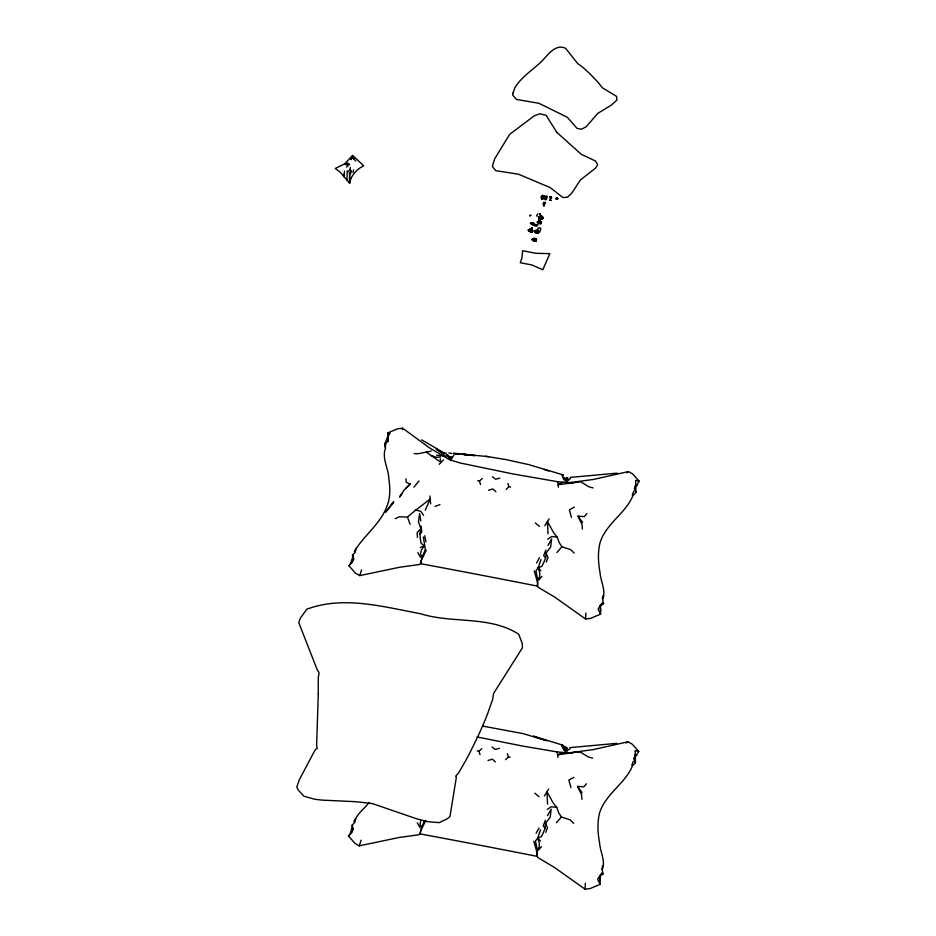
<?xml version="1.0" encoding="UTF-8"?>
<svg xmlns="http://www.w3.org/2000/svg" width="936" height="936" viewBox="0 0 936 936"><rect width="100%" height="100%" fill="white"/><g stroke="black" fill="none" stroke-linecap="round" stroke-linejoin="round"><path stroke-width="1.4" d="M534.749 232.28C536.527 231.601 534.234 228.361 538.411 232.069C538.036 234.339 540.049 229.659 537.907 232.467C538.914 229.987 534.784 229.484 534.76 231.789C536.141 233.684 538.446 231.941 535.731 231.941C533.836 230.806 535.907 230.478 536.024 232.584C536.246 232.666 539.592 232.526 538.399 231.005C534.245 230.841 534.327 231.192 535.427 231.941C539.838 234.304 539.967 230.443 534.819 232.069C535.895 233.017 537.299 231.531 538.434 231.286C538.364 234.515 539.522 229.729 537.568 232.69C535.17 234.199 536.445 229.87 537.346 230.888C534.514 234.796 538.2 230.818 538.235 227.799L540.879 228.314L539.85 231.859L534.889 231.005L537.03 232.011L534.819 232.069M541.031 218.907C543.289 214.344 539.545 218.72 539.557 219.937C540.552 216.719 545.442 217.608 540.938 218.708C541.523 212.343 544.354 222.253 541.628 216.824C538.095 220.685 539.803 219.972 541.722 216.415M543.079 198.607C538.036 197.824 545.782 197.636 541.921 198.409C543.137 200.234 540.961 197.122 542.529 195.484C545.922 196.864 539.522 195.495 541.757 198.678C543.804 200.047 540.423 197.192 542.412 195.565C543.395 198.97 540.622 194.091 542.108 197.788C542.587 199.777 543.418 198.116 542.096 197.636C538.855 194.653 547.864 196.49 542.307 195.952C543.009 200.351 542.541 196.069 541.839 199.04M542.541 199.181C541.031 195.647 542.155 194.84 542.295 199.052M344.226 173.921L344.214 176.939L349.619 183.152C351.129 175.219 356.675 169.252 363.695 165.766L352.579 155.353L344.881 163.741L335.263 168.445L340.131 172.095L344.214 176.939L344.436 171.159M542.529 195.484C542.623 203.054 540.739 195.261 542.096 196.841C541.605 198.853 542.33 198.537 541.909 196.7C540.306 198.058 545.442 195.285 542.307 195.952M550.04 196.934C549.666 198.935 550.298 195.367 551.222 197.648C548.718 198.467 550.251 195.308 551.678 197.496C546.975 196.969 554.1 197.8 550.111 197.765M556.3 198.186C555.937 200.187 556.569 196.619 557.493 198.9C554.99 199.719 556.51 196.56 557.938 198.748C553.235 198.221 560.36 199.04 556.37 199.017M529.916 230.853C531.695 229.765 532.713 230.186 532.409 231.473C532.795 228.957 529.928 230.209 531.847 231.531C533.789 228.747 526.956 233.965 529.835 229.554C524.745 232.736 533.426 225.74 532.42 231.648C532.221 228.934 533.216 232.186 531.332 231.531C528.548 232.28 531.297 227.869 529.168 230.034C527.483 231.449 532.186 231.812 529.121 230.525C528.419 228.957 529.355 230.993 528.629 229.811C530.08 230.081 533.859 231.508 531.882 230.35C531.075 231.309 527.541 231.403 529.296 230.724C534.503 232.385 527.097 228.992 528.407 229.8M532.221 239.008C532.174 240.564 533.941 236.785 535.649 238.762C537.709 240.657 534.83 242.026 535.415 238.633C528.196 239.008 537.135 242.904 535.696 239.557C527.073 241.219 539.92 240.786 532.736 238.984C531.543 240.318 533.462 238.036 535.252 240.072C537.311 241.254 535.954 238.996 536.269 240.224C537.205 238.785 534.947 242.658 533.602 240.002C530.677 240.014 534.76 237.955 534.947 239.113C533.824 242.623 531.519 237.802 533.426 238.867C530.595 242.061 538.925 240.107 535.708 239.031C533.45 237.978 531.94 239.3 532.444 239.511C532.83 237.814 535.029 239.791 532.631 240.458M541.839 216.368C541.336 217.129 538.762 221.364 539.955 219.001C544.963 217.819 535.029 216.146 541.219 217.281C540.762 221.2 536.901 214.625 541.862 216.485C536.89 215.97 540.856 220.954 541.897 216.052M541.733 198.385L542.014 197.367L542.915 197.531L541.769 198.83L541.85 196.923L542.716 198.83M541.78 216.427C540.996 217.281 539.896 220.288 540.715 219.375C540.037 217.21 537.72 217.55 541.102 216.906C542.201 217.597 538.188 221.399 539.978 218.767C541.687 216.427 538.352 221.317 540.868 218.146C543.137 214.882 540.914 219.621 542.318 218.416C543.793 214.484 542.447 221.621 541.698 217.129M539.557 219.937L538.96 219.679M534.713 231.613C534.245 230.958 536.176 230.923 537.709 232.654C539.557 232.736 537.194 229.788 535.79 230.841C532.958 232.058 537.311 230.151 535.684 232.292C533.801 231.929 537.954 229.472 538.773 231.449M532.315 231.812L532.654 230.396M536.351 240.774L536.059 239.054L532.409 240.318M540.774 219.106C539.51 221.797 541.476 214.379 540.365 217.526C540.318 220.405 541.008 215.151 541.839 217.058C543.921 218.872 540.271 217.257 540.107 219.352C538.925 220.662 539.44 217.936 540.481 218.755C539.978 217.327 538.469 219.047 540.119 217.48C537.907 215.034 542.658 220.919 539.393 219.738C538.726 219.305 540.774 218.24 541.195 217.503C542.353 214.789 542.599 220.779 542.868 217.351C543.161 220.533 540.481 214.648 538.797 217.175C542.447 221.914 542.283 213.689 538.96 217.491C538.411 216.415 540.166 216.789 539.721 219.913M542.798 218.626C542.038 214.718 536.843 222.768 540.949 217.866C542.704 216.38 539.616 219.41 539.382 218.076C540.306 216.064 542.084 218.486 542.213 218.86C543.781 215.771 540.107 216.649 538.855 218.17M537.521 222.464C538.317 220.849 541.418 221.189 541.183 223.529C539.206 222.581 539.311 224.64 539.873 222.897M540.645 216.508C537.931 217.105 539.089 217.538 542.611 218.638M348.964 565.812L352.638 561.869L352.708 554.849L353.75 559.108L348.964 565.812L355.551 573.206L359.74 575.605L399.567 567.263L419.258 564.537L420.603 563.671L422.031 557.166L425.33 549.514L423.411 536.96M528.559 230.455L531.344 229.308L531.835 232.011L532.315 231.438L529.612 229.659L528.606 230.665M531.274 228.478C532.221 227.471 531.812 229.519 531.835 227.635M536.035 241.114C534.655 236.024 536.293 243.606 535.731 239.3C535.357 237.732 531.32 241.032 532.841 238.82M542.482 218.965L542.096 216.614L541.698 217.924M542.318 196.595C540.926 194.208 542.857 201.252 542.798 195.378M600.772 610.635L600.14 606.423L603.556 603.626L602.199 602.761L600.491 605.323L600.549 614.133L590.616 618.345L585.55 618.977L554.65 597.051L538.457 587.434L537.451 586.111L537.673 579.372L535.93 570.749L538.2 567.778L541.02 559.553M600.304 880.858L599.66 876.646L603.088 873.85L601.731 872.984L600.011 875.546L600.081 884.356L590.136 888.568L585.082 889.2L554.182 867.274L537.989 857.657L536.983 856.335L537.205 849.595L535.462 840.984L537.72 838.001L540.54 829.776M536.129 240.891C535.93 237.405 529.191 239.487 536.129 241.02M537.989 233.181L537.241 231.882L534.561 230.958M542.096 219.071L540.868 217.152L539.042 217.924L539.288 216.684M536.246 232.584L536.562 233.158M542.061 198.584L542.096 196.841L541.394 196.665M540.177 217.924C542.529 220.826 539.99 215.081 538.867 217.725M585.55 618.977L585.819 613.01M585.082 889.2L585.351 883.245M542.447 196.49C542.95 198.011 541.242 197.402 541.605 196.232M354.334 551.503C363.648 535.661 379.969 524.464 386.72 506.856C390.546 498.022 390.218 488.054 388.826 478.705C388.615 468.538 381.525 457.996 385.562 448.075L384.637 444.155L388.03 441.265L387.644 432.935L397.589 428.782L402.644 428.22L429.741 448.016L449.748 459.822L460.325 463.016L513.162 473.99L557.821 481.736L568.936 482.707L593.436 479.454L628.454 471.58L632.654 473.932L639.23 481.244L634.444 488.592L635.942 492.418L632.958 495.577C625.833 513.384 605.475 523.879 599.871 543.301C597.659 552.977 598.244 562.992 600.046 572.668C600.643 581.642 606.341 590.92 602.667 599.695L603.556 603.626M532.409 231.473L531.683 229.671L529.238 229.577M535.954 240.166L536.468 239.382L536.223 240.681M540.06 219.609L540.014 218.544M541.675 218.591L542.763 217.351M543.828 203.568C541.979 207.57 548.449 201.018 543.535 202.679C544.541 204.598 544.553 207.815 543.559 204.118M545.279 199.707L546.788 198.689L545.431 197.742A3.487 1.989 16.2 0 1 545.056 197.239C546.402 194.793 548.859 196.969 546.097 198.069C543.442 199.169 547.548 200.585 545.208 198.865M541.909 198.537L542.482 197.438M542.318 196.958C540.271 196.981 543.664 201.228 541.78 196.197M537.545 230.794C536.363 234.339 540.002 231.484 537.556 232.046M541.628 196.934L541.862 198.736M529.121 230.291L528.407 230.092L530.513 229.133L530.958 230.221L529.682 231.484L529.437 229.46M529.308 230.268L531.051 230.49M535.837 239.745C534.994 236.703 532.479 243.301 533.251 238.668M533.122 239.476L534.526 239.16L536.363 240.564M538.75 217.643L539.592 216.988L539.639 217.948M541.523 217.597C541.616 219.855 539.382 217.117 538.984 216.895C538.071 218.614 540.13 214.964 541.511 217.912M538.691 231.754L538.469 232.97M540.774 219.223L540.4 219.679L541.792 216.544M534.468 225.693L534.245 223.95L530.455 223.388L532.9 222.756L534.468 225.693L537.697 224.687L535.918 225.822L534.491 224.231L533.134 224.675L530.969 222.768M537.03 232.011L538.446 232.842L538.656 231.449M347.197 170.843L346.952 180.051M539.569 217.327C539.709 215.806 538.34 217.877 539.382 217.351M541.921 196.583C541.113 200.234 546.273 193.963 541.733 196.56M537.205 849.595L539.194 847.185L539.347 843.149L537.72 838.001L541.336 836.644L543.126 833.087L545.185 828.196L545.63 823.13L550.204 817.257L551.164 809.149L547.513 815.607M537.673 579.372L539.663 576.95L539.815 572.914L538.2 567.778L541.804 566.42L543.605 562.864L545.653 557.973L546.109 552.907L550.672 547.034L551.643 538.925L547.981 545.384M537.147 224.429L537.042 225.798L536.515 224.698L533.251 225.307L534.234 223.482L533.251 225.307M532.315 230.899L531.835 232.011M541.839 218.533L540.481 218.521L539.896 219.796M537.685 583.573L537.451 586.111C498.736 578.448 459.4 570.925 420.603 563.671L420.919 561.144M537.217 853.796L536.983 856.335C498.268 848.671 458.932 841.148 420.135 833.906L418.79 834.76L399.087 837.498L359.272 845.84L355.072 843.43L348.496 836.047L353.281 829.331L352.228 825.072L352.17 832.092L348.496 836.047M539.124 216.918L540.821 217.246L540.423 216.38M532.046 232.034L531.601 229.425L532.514 230.794M532.081 227.74L531.531 228.805L532.409 228.419M535.24 238.797L535.298 239.452M536.305 232.807L534.865 231.66L535.181 230.782M541.757 198.678L542.576 198.022M541.722 216.707C539.358 221.411 539.908 217.175 542.728 218.404M542.74 198.701L541.722 197.941L543.348 198.034L541.944 198.081L542.12 197.133L541.757 198.233L542.833 198.783L541.745 198.268L541.932 196.817M532.42 239.873L532.537 239.031L532.467 239.827M538.528 232.175L534.725 231.04L535.427 231.941M540.177 219.48L541.008 217.69M534.491 224.231L535.029 225.307L533.801 224.511M385.281 447.548L385.761 443.407M420.451 831.367L420.135 833.906L421.563 827.389L424.324 821.036M534.749 231.391C536.129 231.169 535.79 229.811 536.199 232.83M535.918 225.822L535.158 224.312M538.446 232.842L536.199 230.537L538.68 232.081M550.075 200.234C554.276 200.842 546.577 200.117 550.66 199.883M531.73 228.981L531.437 228.021M540.669 216.555L540.949 217.772L541.593 216.859M602.41 599.134L602.901 595.764M601.93 869.357L602.433 865.987M350.509 173.686L350.93 170.82M532.373 239.663L532.654 238.949L532.748 239.698M536.024 232.584L536.316 231.169L536.843 231.894M533.052 238.785L534.07 238.914L533.684 240.634M540.318 214.051C538.223 215.456 541.183 212.484 540.446 214.613C537.884 213.782 541.008 214.145 539.978 214.543M402.386 429.764L402.644 428.22M350.438 173.628L350.93 170.703L349.783 169.814L350.345 167.474M539.873 219.749C538.223 219.457 541.967 217.76 539.288 219.293M528.653 230.619C528.945 228.489 533.497 233.895 528.583 230.396M534.702 240.025C530.501 237.767 534.749 240.844 536.129 240.376M540.669 219.059C540.4 217.187 540.996 219.024 540.177 218.404M550.298 196.817L550.894 197.379L549.76 197.59M556.569 198.069L557.166 198.631L556.031 198.841M531.437 230.864L531.636 231.952L532.315 231.169M539.042 219.831L540.587 218.065L541.511 218.205M422.031 557.166L420.463 554.065L421.329 550.157L424.242 545.887L421.071 543.231L420.416 539.206L419.901 533.824L420.884 528.852L418.439 521.644L419.667 513.571L420.755 520.942M529.027 229.612L528.91 230.385M356.008 548.367L355.235 552.17L352.264 555.364M369.065 802.526C364.361 809.113 356.008 813.934 354.767 822.405L351.796 825.587M532.479 231.484L532.549 231.356M352.977 172.399L353.527 169.884M532.724 239.593L532.853 238.996L532.409 239.429M420.861 820.392L419.995 824.288L421.563 827.389M542.599 198.596C542.26 198.841 541.043 196.501 542.775 198.584M537.627 231.426L537.989 230.724L536.41 230.853M543.746 204.633L543.793 203.908M545.548 198.455L545.63 197.379M534.982 231.192L536.316 231.169L537.381 232.959L536.258 232.362M530.408 231.988C533.192 232.818 528.173 229.027 528.723 230.49C530.993 227.998 531.005 231.04 530.139 231.403M539.019 217.398L539.171 217.444M634.444 488.592L635.731 484.251L635.567 480.355L639.23 481.244M633.976 758.815L635.263 754.475L635.099 750.578L638.762 751.479L633.976 758.815L635.474 762.641L632.49 765.812C625.365 783.607 605.007 794.114 599.403 813.536C597.18 823.2 597.776 833.215 599.578 842.891C600.175 851.865 605.873 861.155 602.187 869.918L603.088 873.85M541.183 217.515L540.985 218.65L541.254 218.053M350.93 562.653L352.486 557.716L353.75 559.108M544.167 202.34L543.254 203.428A3.487 1.989 16.2 0 0 543.629 203.919L544.319 204.516M545.969 196.15C544.307 196.747 545.688 200.854 545.36 197.929M350.462 832.876L352.006 827.95L353.281 829.331M528.594 231.11C531.554 230.513 529.694 227.974 532.022 230.525M533.731 240.061L534.608 238.692M541.254 217.538L539.557 217.655M600.14 606.423L600.491 605.323L598.139 609.008L600.549 614.133M599.66 876.646L600.011 875.546L597.659 879.232L600.081 884.356M359.74 575.605L361.577 569.954M359.272 845.84L361.109 840.177M530.419 230.116L528.664 230.911M540.224 217.105L538.914 217.971M541.102 217.632L540.505 218.673M540.294 218.591L539.323 219.246L540.166 219.094M384.637 444.155L387.738 436.644L390.101 433.216L387.644 432.935M532.385 231.087L531.566 229.788L529.612 229.659M540.014 219.597L540.715 218.299M530.689 230.712C529.694 232.537 529.706 227.308 532.139 230.958M534.503 239.92L534.222 241.195M531.484 230.244L530.033 230.01L529.87 231.426M539.803 216.988L540.13 218.486M534.199 238.657L534.152 240.961M545.863 550.052L543.676 555.68L545.653 557.973M545.395 820.275L543.208 825.903L545.185 828.196M546.25 562.103L547.981 557.692L546.109 552.907M545.782 832.338L547.513 827.915L545.63 823.13M425.26 510.272L430.186 498.923L429.963 496.01M632.245 495.004L633.871 491.014M631.765 765.227L633.391 761.237M541.183 222.756L541.511 221.902L541.09 223.751M542.178 197.157L543.98 196.232L542.447 195.729M537.393 232.023L536.667 230.303L537.205 231.648M528.629 230.303C528.606 228.747 532.818 232.619 530.209 231.169M426.243 550.192L421.34 560.371M425.775 820.427L420.861 830.595M387.445 437.241L387.738 436.644L388.03 441.265M542.143 196.466L542.704 195.694M537.697 224.687L536.527 225.693L535.064 224.932M532.397 239.604L533.356 239.136M353.866 821.726L355.505 818.555M541.476 221.926L539.37 220.978A3.487 1.989 16.2 0 0 538.656 221.071L537.264 222.288L539.276 223.844M536.597 563.051L539.44 557.762M536.117 833.274L538.972 827.986M535.228 240.739L535.252 240.072M536.936 233.005L538.294 231.871M536.129 231.145L535.708 232.069M530.782 231.835L532.151 230.712M533.403 240.049L534.596 241.043L535.965 239.92M541.008 217.76L539.815 218.837M540.107 217.117L542.412 217.772M533.403 239.288L534.234 239.323M541.453 217.14L540.517 216.766M544.81 525.751L549.116 518.895M544.342 795.974L548.648 789.118M541.055 216.544L540.446 217.094L541.102 216.906M529.296 230.724L528.817 231.25M453.972 454.943L450.742 460.138L450.52 459.471M402.199 493.436L399.485 497.11L403.907 490.359L410.202 483.959L406.247 482.344L405.908 478.787M532.058 223.856L532.9 222.756L532.549 224.277L533.473 223.809M348.356 171.721L349.783 169.814M439.195 464.35L443.5 459.857M385.948 511.898L393.389 502.433L385.597 512.074M586.872 513.536L584.356 516.613L578.038 516.145L582.052 524.569L582.356 529.051M586.404 783.771L583.877 786.837L577.57 786.38L581.572 794.793L581.888 799.274M413.899 487.153L419.012 480.964M528.992 230.642L529.542 229.928M450.544 459.237L452.299 456.838L448.414 457.107L450.602 459.81M556.861 552.521L561.916 546.788L570.586 549.607L574.166 553.094M556.382 822.744L561.436 817.011L570.118 819.831L573.686 823.329M430.677 503.837L430.186 498.923C422.557 505.183 414.66 510.506 407.476 517.128L399.415 516.73L395.156 518.708M538.832 579.957L541.932 576.459M538.364 850.192L541.464 846.682M535.123 231.859L535.684 231.087M537.147 232.959L537.849 233.017M540.68 217.175L539.85 217.901M541.254 218.849L541.956 218.907M530.993 231.789L531.695 231.847M535.064 240.353L533.707 239.253M534.596 241.043L534.023 240.376M542.049 196.361L542.927 196.279M533.11 239.791L533.777 239.253M534.819 240.248L534.877 241.172L534.573 240.224M531.566 229.788L532.221 231.906M405.697 488.522L410.202 483.959M420.884 528.852L417.128 532.561L417.456 537.369M505.615 759.658L508.447 756.85L510.132 757.282M506.083 489.446L508.915 486.638L510.6 487.071M545.185 198.198L545.922 198.104M477.734 480.753L479.431 480.975L482.262 478.53M419.901 533.824L421.726 532.256L421.27 526.114M477.255 750.964L478.951 751.187L481.783 748.741M550.555 197.952L551.339 197.168L549.958 197.168M556.815 199.192L557.599 198.42L556.23 198.42M347.045 165.356L348.707 163.964L349.725 164.876M537.779 213.888L536.667 215.643L537.159 216.38M346.519 167.088L348.133 165.836M567.778 480.519L570.457 478.483M564.022 750.064L565.707 751.678L569.989 748.706M538.024 231.005L538.375 233.064M547.759 539.183L551.69 536.515L557.224 537.135L559.178 542.587L561.916 546.788M547.291 809.418L551.222 806.75L556.745 807.358L558.698 812.811L561.436 817.011M626.629 472.82L628.454 471.58M626.161 743.044L627.986 741.803L632.174 744.155L638.762 751.479M532.385 228.15C530.396 227.951 532.362 229.273 532.163 227.998M562.91 478.085L566.175 481.443L567.742 480.46L563.987 479.15L563.905 478.12L564.841 477.711M563.027 482.251L558.102 484.708L558.359 487.223M562.559 752.474L557.634 754.931L557.891 757.446M531.426 229.577L530.384 229.449M573.908 777.313L568.877 780.074L570.96 787.632M574.376 507.09L569.357 509.839L571.44 517.397M539.042 217.924L540.072 216.602L539.487 216.649M537.439 221.727L539.288 221.961M536.527 232.9L537.709 232.654M564.361 747.946L563.437 748.344L563.519 749.385L567.274 750.684M420.311 547.572L424.242 545.887M538.352 222.043L540.552 222.557M537.358 222.429L539.136 223.177M435.006 506.376L439.967 504.644M488.019 760.512L492.289 759.143L495.413 761.927M488.487 490.288L492.757 488.931L495.893 491.716M567.93 477.898L563.987 479.15L567.169 479.279M567.462 748.133L563.519 749.385L566.701 749.502M535.38 238.996L534.07 238.914M499.847 478.12L495.577 479.255L492.441 476.693M499.379 748.332L495.109 749.467L491.973 746.905M557.622 481.759L558.102 484.708L580.8 481.829L588.849 486.755L593.12 487.948M557.154 751.982L557.634 754.931L576.389 752.006M627.986 741.803L592.968 749.678L568.468 752.93L557.353 751.959L522.569 746.05L476.974 736.948M414.168 453.539L417.807 453.796L431.25 451.082M570.258 477.418L617.245 473.125M569.79 747.642L616.777 743.348M532.338 239.23L533.11 239.932M540.318 216.45L539.698 216.532M443.746 453.363L446.413 453.094M543.839 203.194L544.424 203.861M440.528 457.002L436.609 457.341L431.122 455.516L426.477 452.205M454.756 453.983L465.601 454.486M455.855 453.808L459.599 453.691L453.106 453.211M542.096 197.636L542.587 197.508M533.38 239.628L535.064 240.049M577.699 752.029L580.32 752.064L588.381 756.99L592.64 758.172M543.687 204.832L543.383 204.387M466.105 454.486L488.686 456.686M573.019 482.789L567.427 482.473L565.66 481.396M566.947 752.696L572.551 753.012M446.437 456.078L436.667 455.259M546.273 199.45L545.501 199.251M544.471 205.639L543.559 204.925M485.655 456.265L505.908 459.576L528.723 464.607L563.519 475.008L562.29 474.774M482.789 726.102L523.06 733.613L547.162 740.832M542.318 196.338L542.962 196.841L542.12 196.104M532.444 223.376L530.455 223.388L531.496 223.915L531.917 222.78L532.935 223.833L534.234 223.482M561.811 744.997L566.537 747.653M448.824 452.977L451.655 453.527M536.515 224.698L537.65 225.248M536.035 225.026L536.761 225.213M415.256 509.874L420.872 511.395L423.563 515.327M541.745 739.159L543.769 739.756M544.003 469.439L548.847 470.995M447.642 456.475L450.04 457.259L447.232 455.118M540.727 738.855L533.543 736.152L563.051 745.231M545.618 199.064L546.203 198.327M543.816 205.253C545.255 206.06 543.289 204.528 543.477 205.897M431.122 455.516L440.797 462.22L440.271 458.675M421.633 439.85L444.226 453.001M566.175 481.443L567.59 482.566L567.286 481.888M565.707 751.678L567.122 752.801L566.818 752.111M637.264 485.222L635.731 484.251L635.942 492.418M636.796 755.446L635.263 754.475L635.474 762.641M436.761 449.409L444.073 454.428L436.223 449.058L440.329 451.737M567.005 477.43L567.754 479.045M345.957 164.549L344.881 163.741L345.957 164.607L347.665 162.969L348.707 163.964M535.322 522.955L539.475 526.43M534.854 793.178L539.007 796.665M530.256 229.706L530.969 230.057M447.326 454.744L450.04 457.259M446.285 454.639L449.385 457.786M540.107 222.499L540.704 223.856M353.796 158.851L351.831 156.745L351.117 159.541L351.831 156.745L355.738 160.969M538.2 567.778L540.903 570.738M537.72 838.001L540.435 840.961M545.746 197.005L546.226 197.671M557.025 198.479L557.388 199.309M550.766 197.227L551.129 198.058M543.254 195.788L543.617 196.619M557.224 537.135L553.714 532.853L547.42 521.457L548.016 533.848M556.745 807.358L553.246 803.076L546.952 791.68L547.548 804.071M566.877 482.145L561.998 475.687M566.409 752.368L561.53 745.91M577.57 786.38L582.063 792.687M578.038 516.145L582.543 522.463M566.069 747.349L567.286 749.268M417.772 552.614L420.44 557.224M417.304 822.838L419.96 827.447M533.298 239.405L532.444 239.511M542.47 198.104L541.932 197.391M537.603 582.695L534.269 570.937M537.135 852.93L533.801 841.172M543.336 196.56L543.149 195.916M531.133 229.905L531.25 230.841M407.476 517.128L410.097 524.335M507.827 483.444L508.915 486.638M507.359 753.655L508.447 756.85M479.431 480.975L480.507 484.532M478.951 751.187L480.039 754.744M424.733 535.731L425.962 541.804M318.275 694.126L316.625 745.103L317.175 748.66L315.654 749.221L313.583 752.778L299.438 779.559L296.77 786.954L298.444 790.288L303.954 796.22L314.835 799.285L322.276 800.128L356.031 801.707L372.434 803.603L416.731 818.813L427.729 821.726L439.288 822.615L447.01 818.965L449.959 816.555L456.37 777.172L455.621 776.295L458.769 772.633L465.169 761.565A614.332 498.256 0.1 0 0 470.422 751.643L476.716 738.867A436.164 353.761 0.1 0 0 481.338 728.828L482.824 725.423A502.41 407.488 0.1 0 0 487.551 713.899L492.605 699.578L493.588 693.447L522.428 647.782L522.288 643.605L518.731 634.222C489.481 615.373 452.451 623.832 420.428 613.7C383.514 606.879 343.313 595.425 306.762 609.254L300.304 618.251L298.771 622.627L317.245 669.86L319.082 672.68L318.24 677.758L318.275 694.126M349.584 172.879L349.619 183.152L349.596 172.914M522.534 251.936L521.902 258.02L520.299 262.712L532.022 265.005L542.786 269.802L549.865 253.633L536.082 253.328L522.604 250.684L522.534 251.936M512.87 93.378L512.752 95.074L516.391 99.438L538.914 103.288L567.298 117.281L577.032 128.361L581.431 129.262L586.03 126.863L597.882 113.314L611.489 105.007L616.929 100.07L616.532 96.338L602.316 87.762L598.443 82.766A217.667 176.541 0.1 0 0 595.624 79.7L594.723 78.753A160.114 129.87 0.1 0 0 591.915 75.863A154.534 125.33 0.1 0 0 588.931 72.926L587.913 71.955A179.934 145.934 0.1 0 0 581.864 66.526L577.734 63.59L565.59 48.298C555.574 43.442 548.075 54.768 541.991 61.027C534.093 68.784 524.476 74.822 517.631 83.725A34.34 27.846 0.1 0 0 514.636 88.347L512.87 93.378M556.791 132.339L581.326 154.335L595.39 160.957L597.343 163.999L597.449 165.227L595.436 168.211L580.402 180.028L571.837 193.073L567.356 197.297L562.782 197.484L550.134 187.563L518.427 174.19L495.717 170.68L492.348 166.374L494.664 158.816L509.664 134.351L534.28 115.807L539.85 113.771L546.156 115.339L556.791 132.339M530.806 215.42L529.694 215.994L530.314 214.941L530.806 215.42M391.529 504.796L391.014 505.534L393.752 501.708L391.529 504.796M467.848 454.639L464.221 454.44L474.646 455.598L461.132 454.159L473.265 455.224L467.848 454.639"/></g></svg>
